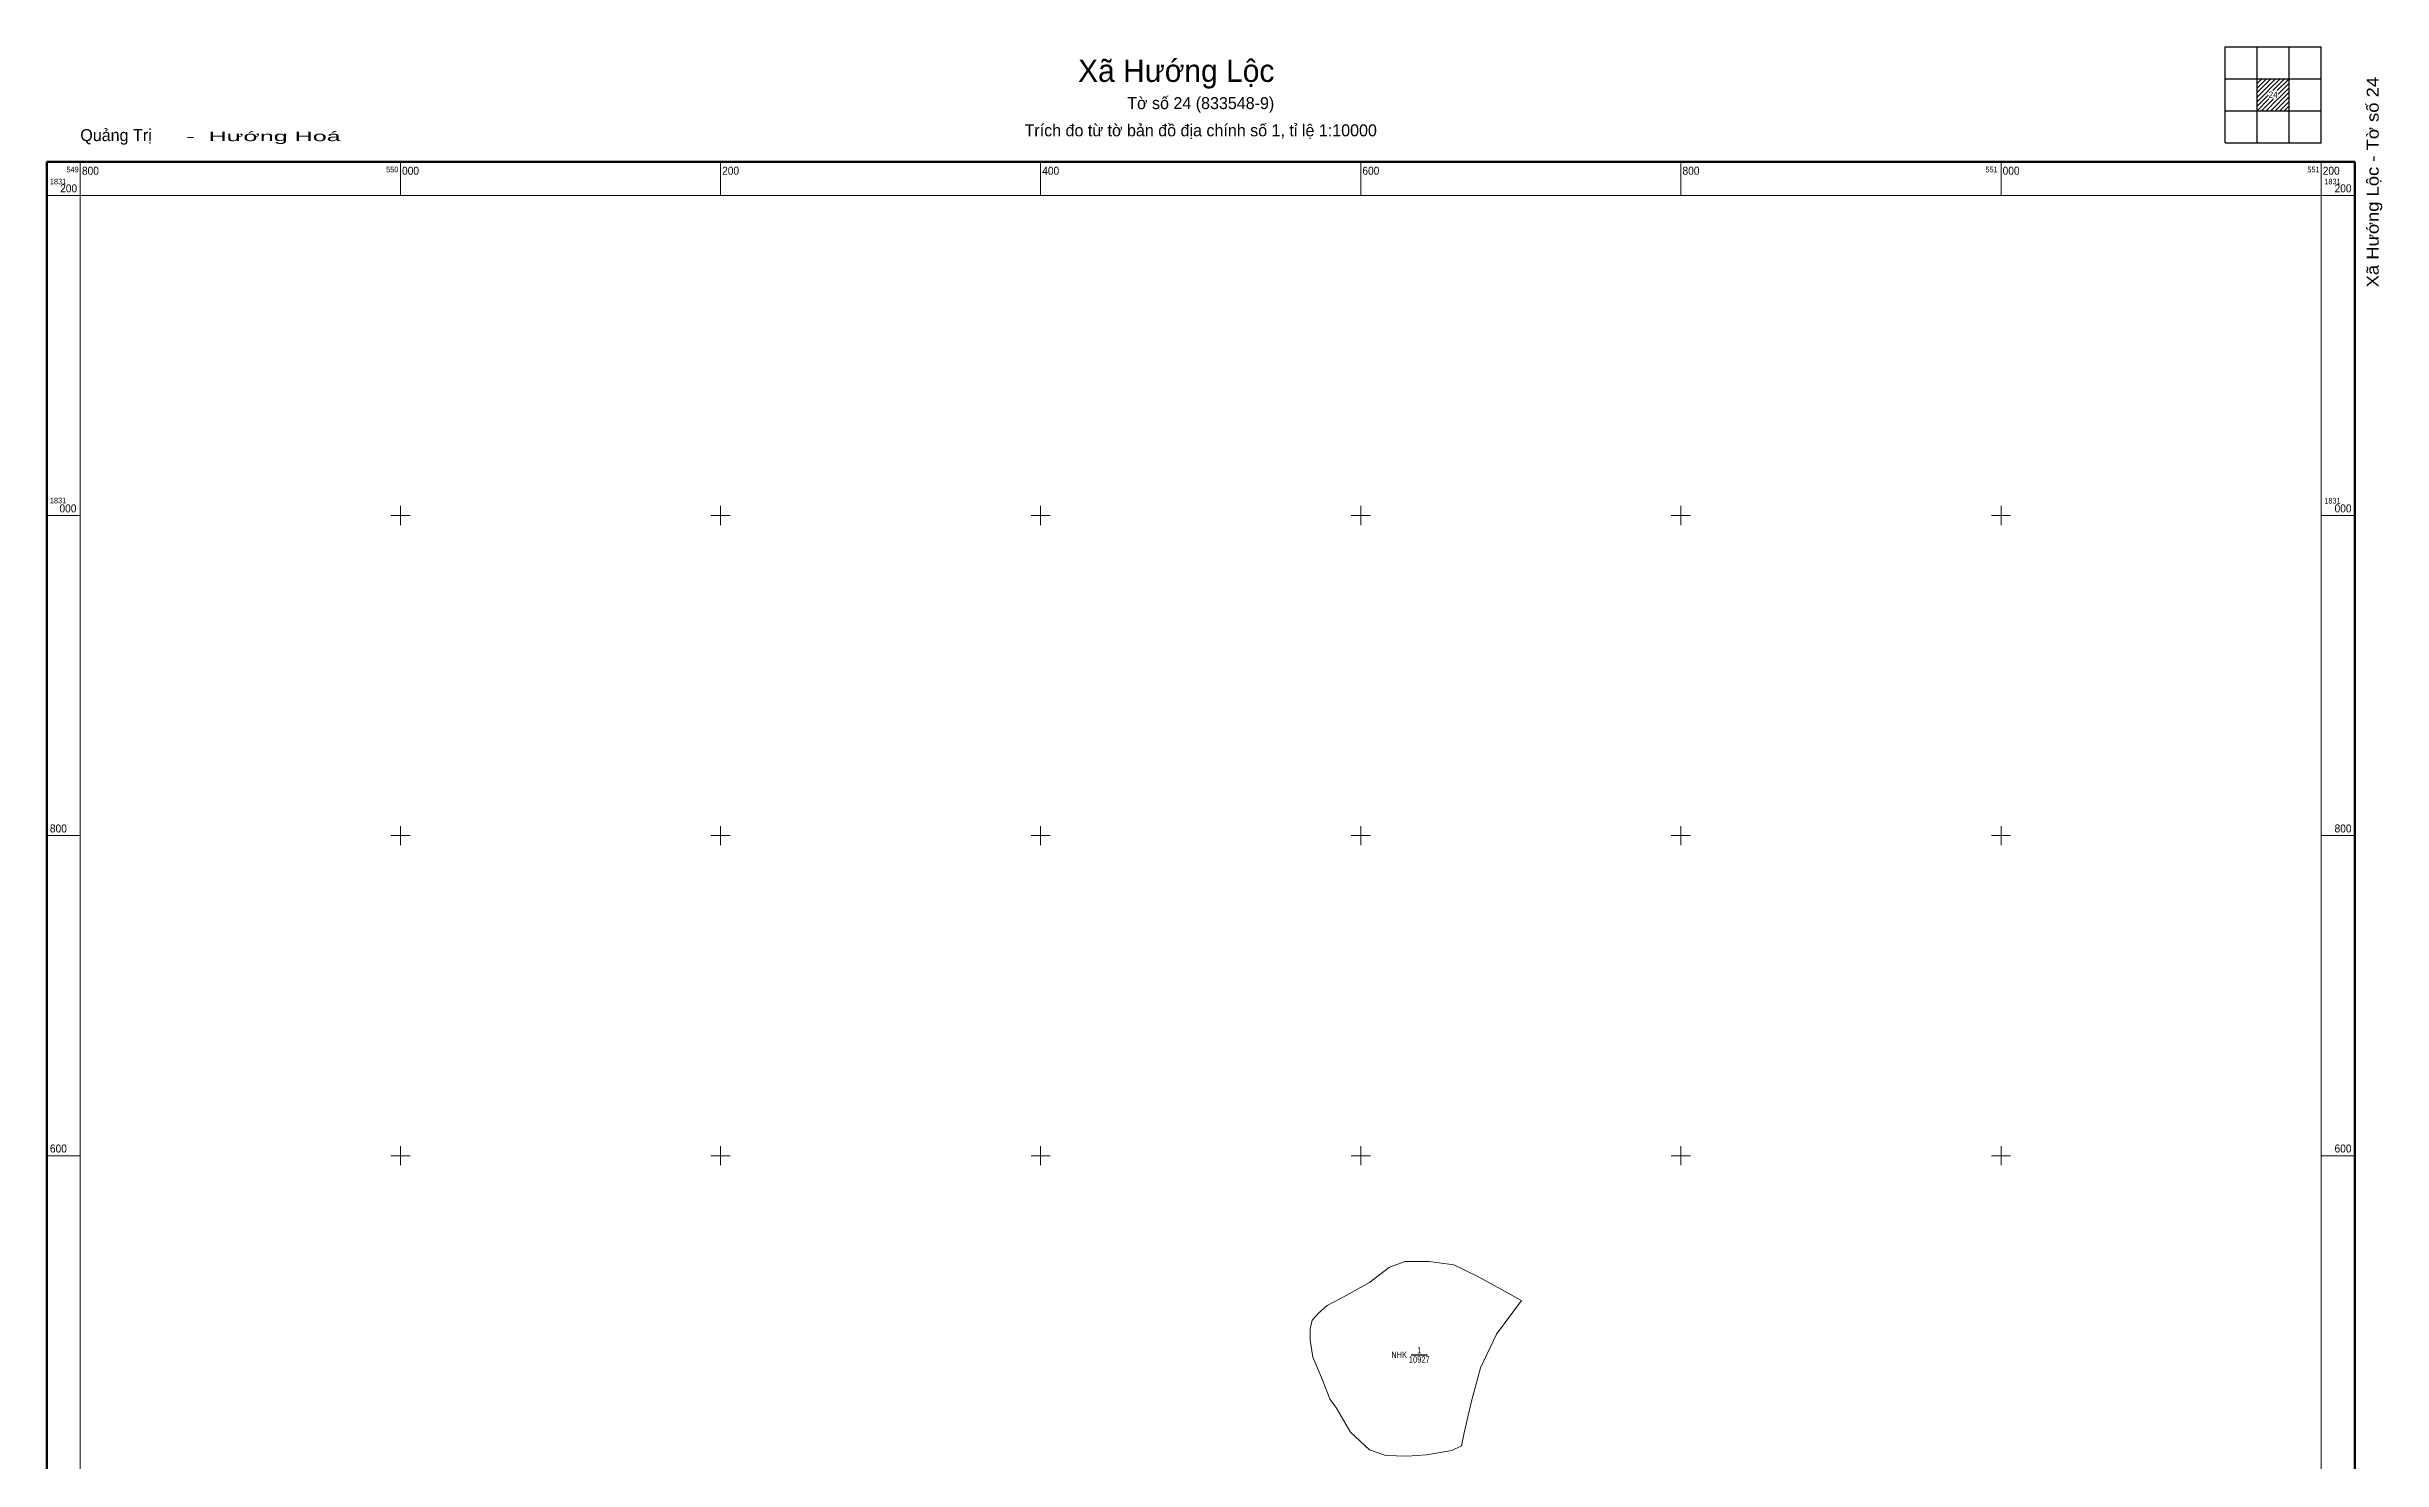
# Model space of a CAD drawing. Header units: metres. Extents: x 549779 to 551238, y 1829638 to 1831293.
# Drawn here: x 549779 to 551238, y 1830410 to 1831293 of the extents above; entities that cross this region are included whole.
import ezdxf
from ezdxf.enums import TextEntityAlignment as Align

# ---------------------------------------------------------------- set-up
doc = ezdxf.new("R2010")
doc.units = ezdxf.units.M
doc.header["$LTSCALE"] = 2
for name, color, linetype, lineweight in [('10', 7, 'Continuous', 13), ('13', 7, 'Continuous', 25), ('63', 7, 'Continuous', 13)]:
    doc.layers.add(name, color=color, linetype=linetype, lineweight=lineweight)

msp = doc.modelspace()

# ---------------------------------------------------------------- linework, layer by layer
at = {"layer": '10'}
msp.add_line((550662.91, 1830418.68), (550664.64, 1830426.75), dxfattribs=at)
for points in [[(550662.91, 1830418.68), (550656.89, 1830415.79), (550641.16, 1830413.03), (550628.97, 1830412.25), (550615.6, 1830412.64), (550605.37, 1830416.18), (550593.57, 1830427.2), (550584.92, 1830442.15), (550580.6, 1830448.05), (550575.49, 1830461.43), (550569.98, 1830474.02), (550568.41, 1830484.64), (550568.41, 1830491.73), (550569.59, 1830497.24), (550573.52, 1830501.56), (550579.03, 1830506.29), (550590.82, 1830512.58), (550605.38, 1830520.85), (550617.96, 1830530.29), (550627.79, 1830533.83), (550642.73, 1830533.83), (550658.07, 1830531.86), (550672.62, 1830524.78), (550700.34, 1830509.54)], [(550664.64, 1830426.75), (550668.98, 1830445.84), (550674.79, 1830467.34), (550684.9, 1830488.41), (550700.34, 1830509.54)]]:
    msp.add_lwpolyline(points, dxfattribs=at)
at = {"layer": '13'}
msp.add_line((550631.47, 1830475.57), (550641.64, 1830475.57), dxfattribs=at)
at = {"layer": '63', "lineweight": 25}
for p, q in [((551140, 1831293), (551200, 1831293)), ((551140, 1831233), (551140, 1831293)), ((551160, 1831233), (551160, 1831293)), ((551180, 1831233), (551180, 1831293)), ((551140, 1831273), (551200, 1831273)), ((551140, 1831253), (551200, 1831253))]:
    msp.add_line(p, q, dxfattribs=at)
at = {"layer": '63'}
for p, q in [((551160, 1831272.8), (551160.2, 1831273)), ((551160, 1831269.96), (551163.04, 1831273)), ((551160, 1831267.16), (551165.84, 1831273)), ((551160, 1831264.32), (551168.68, 1831273)), ((551160, 1831261.48), (551171.52, 1831273)), ((551160, 1831258.64), (551166.88, 1831265.52)), ((551160, 1831255.84), (551166.88, 1831262.72)), ((551160, 1831253), (551167.36, 1831260.36)), ((551162.84, 1831253), (551170.2, 1831260.36)), ((551165.64, 1831253), (551173, 1831260.36)), ((551167, 1831265.68), (551174.36, 1831273)), ((551168.48, 1831253), (551180, 1831264.52)), ((551169.8, 1831265.68), (551177.16, 1831273)), ((551171.32, 1831253), (551180, 1831261.68)), ((551172.64, 1831265.68), (551180, 1831273)), ((551173.12, 1831263.32), (551180, 1831270.16)), ((551173.12, 1831260.52), (551180, 1831267.36)), ((551174.16, 1831253), (551180, 1831258.84)), ((551176.96, 1831253), (551180, 1831256.04)), ((551179.8, 1831253), (551180, 1831253.2)), ((549800, 1831200), (549800, 1831221)), ((550000, 1831200), (550000, 1831221)), ((550200, 1831200), (550200, 1831221)), ((550400, 1831200), (550400, 1831221)), ((550600, 1831200), (550600, 1831221)), ((550800, 1831200), (550800, 1831221)), ((551000, 1831200), (551000, 1831221)), ((551200, 1831200), (551200, 1831221)), ((549800, 1831200), (549779, 1831200)), ((551200, 1831200), (551221, 1831200)), ((549800, 1831000), (549779, 1831000)), ((549994, 1831000), (550006, 1831000)), ((550000, 1830994), (550000, 1831006)), ((550194, 1831000), (550206, 1831000)), ((550200, 1830994), (550200, 1831006)), ((550394, 1831000), (550406, 1831000)), ((550400, 1830994), (550400, 1831006)), ((550594, 1831000), (550606, 1831000)), ((550600, 1830994), (550600, 1831006)), ((550794, 1831000), (550806, 1831000)), ((550800, 1830994), (550800, 1831006)), ((550994, 1831000), (551006, 1831000)), ((551000, 1830994), (551000, 1831006)), ((551200, 1831000), (551221, 1831000)), ((549800, 1830800), (549779, 1830800)), ((549994, 1830800), (550006, 1830800)), ((550000, 1830794), (550000, 1830806)), ((550194, 1830800), (550206, 1830800)), ((550200, 1830794), (550200, 1830806)), ((550394, 1830800), (550406, 1830800)), ((550400, 1830794), (550400, 1830806)), ((550594, 1830800), (550606, 1830800)), ((550600, 1830794), (550600, 1830806)), ((550794, 1830800), (550806, 1830800)), ((550800, 1830794), (550800, 1830806)), ((550994, 1830800), (551006, 1830800)), ((551000, 1830794), (551000, 1830806)), ((551200, 1830800), (551221, 1830800)), ((550000, 1830594), (550000, 1830606)), ((550200, 1830594), (550200, 1830606)), ((550400, 1830594), (550400, 1830606)), ((550600, 1830594), (550600, 1830606)), ((550800, 1830594), (550800, 1830606)), ((551000, 1830594), (551000, 1830606)), ((549800, 1830600), (549779, 1830600)), ((549994, 1830600), (550006, 1830600)), ((550194, 1830600), (550206, 1830600)), ((550394, 1830600), (550406, 1830600)), ((550594, 1830600), (550606, 1830600)), ((550794, 1830600), (550806, 1830600)), ((550994, 1830600), (551006, 1830600)), ((551200, 1830600), (551221, 1830600))]:
    msp.add_line(p, q, dxfattribs=at)
at = {"layer": '63', "lineweight": 25}
msp.add_lwpolyline([(551140, 1831233), (551200, 1831233), (551200, 1831293)], dxfattribs=at)
at = {"layer": '63', "lineweight": 158}
msp.add_lwpolyline([(549779, 1831221), (551221, 1831221), (551221, 1829779), (549779, 1829779)], close=True, dxfattribs=at)
at = {"layer": '63'}
msp.add_lwpolyline([(549800, 1831200), (551200, 1831200), (551200, 1829800), (549800, 1829800)], close=True, dxfattribs=at)

# ---------------------------------------------------------------- texts
at = {"layer": '13', "width": 0.8}
msp.add_text('NHK ', height=4, dxfattribs=at).set_placement((550630.2, 1830473.57), align=Align.RIGHT)
at = {"layer": '13'}
for s, width, p in [('10927', 0.85, (550636.55, 1830470.68)), ('1', 0.7, (550636.55, 1830476.46))]:
    msp.add_text(s, height=4, dxfattribs=dict(at, width=width)).set_placement(p, align=Align.CENTER)
at = {"layer": '63'}
for s, height, p in [('Xã Hướng Lộc', 14, (550484.7, 1831271)), ('Tờ số 24 (833548-9)', 7.5, (550500.01, 1831254)), ('Trích đo từ tờ bản đồ địa chính số 1, tỉ lệ 1:10000', 7.5, (550500, 1831237))]:
    msp.add_text(s, height=height, dxfattribs=at).set_placement(p, align=Align.CENTER)
at = {"layer": '63', "width": 1.15}
msp.add_text('Xã Hướng Lộc - Tờ số 24', height=7.48, rotation=89.999, dxfattribs=at).set_placement((551235.96, 1831142.62))
at = {"layer": '63', "width": 0.95}
msp.add_text('24', height=4, dxfattribs=at).set_placement((551170.01, 1831261), align=Align.CENTER)
at = {"layer": '63'}
msp.add_text('Quảng Trị', height=7.5, dxfattribs=at).set_placement((549800, 1831234))
for s, height, width, p in [('  -  Hướng Hoá', 6, 1.95, (549857.53, 1831234)), ('800', 5, 0.95, (549801, 1831213)), ('000', 5, 0.95, (550001, 1831213)), ('200', 5, 0.95, (550201, 1831213)), ('400', 5, 0.95, (550401, 1831213)), ('600', 5, 0.95, (550601, 1831213)), ('800', 5, 0.95, (550801, 1831213)), ('000', 5, 0.95, (551001, 1831213)), ('200', 5, 0.95, (551201, 1831213)), ('1831', 3.5, 0.9, (549781, 1831207)), ('1831', 3.5, 0.9, (551202, 1831207)), ('1831', 3.5, 0.9, (549781, 1831007.68)), ('000', 5, 0.95, (549786.98, 1831002)), ('1831', 3.5, 0.9, (551202, 1831007.5)), ('800', 5, 0.95, (549781, 1830802)), ('600', 5, 0.95, (549781, 1830602))]:
    msp.add_text(s, height=height, dxfattribs=dict(at, width=width)).set_placement(p)
for s, height, width, p in [('549', 3.5, 0.95, (549799, 1831214.5)), ('550', 3.5, 0.95, (549998.69, 1831214.5)), ('551', 3.5, 0.85, (550997.9, 1831214.5)), ('551', 3.5, 0.85, (551199, 1831214.5)), ('200', 5, 0.95, (549798, 1831202)), ('200', 5, 0.95, (551219, 1831202)), ('000', 5, 0.95, (551219, 1831002)), ('800', 5, 0.95, (551219, 1830802)), ('600', 5, 0.95, (551219, 1830602))]:
    msp.add_text(s, height=height, dxfattribs=dict(at, width=width)).set_placement(p, align=Align.RIGHT)

doc.saveas('drawing.dxf')
